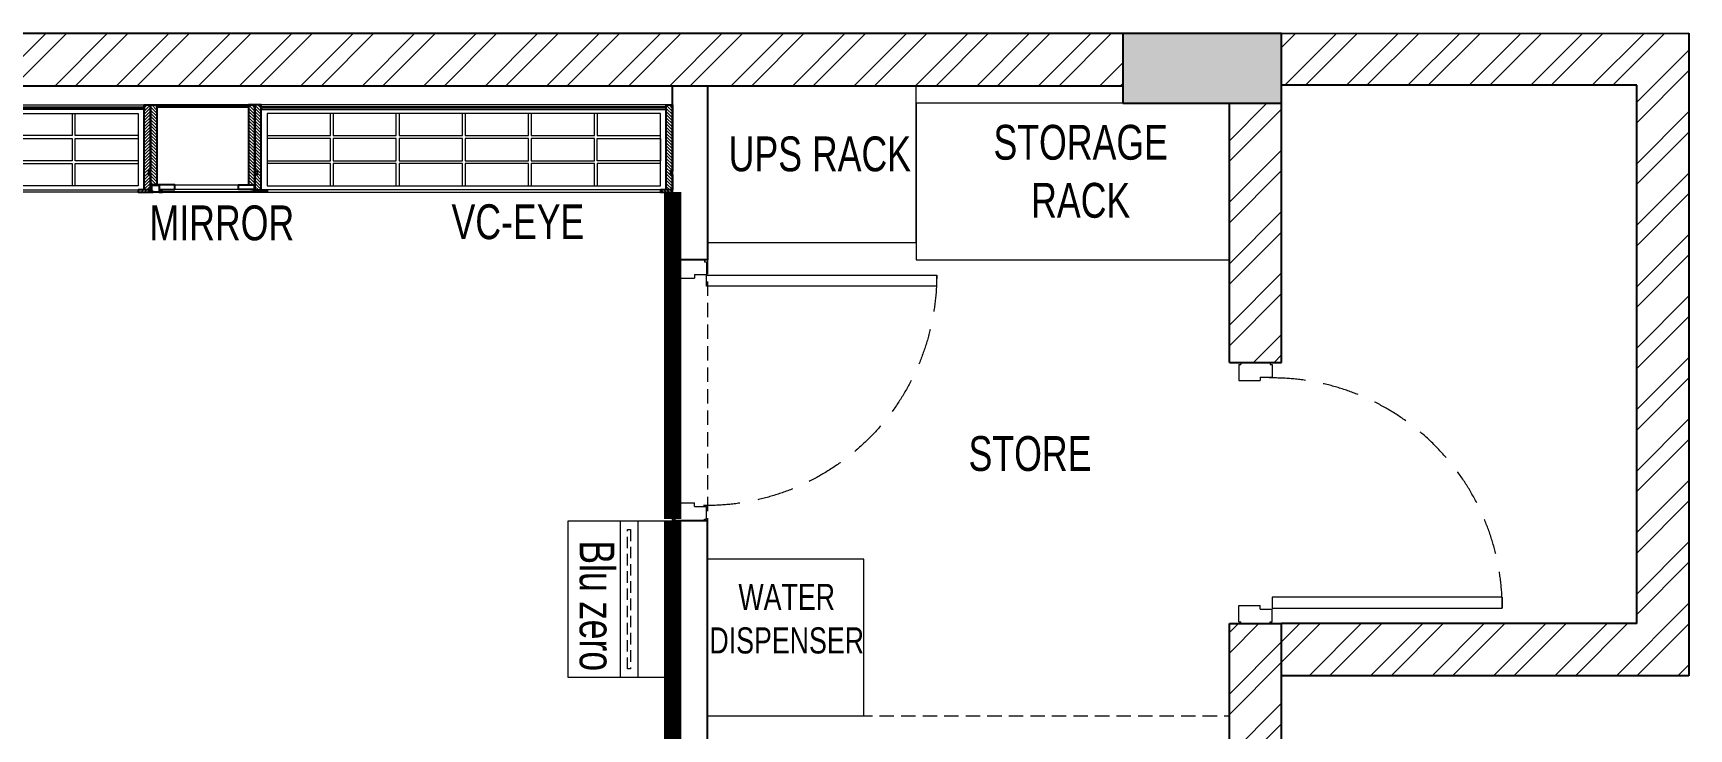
# Model space of a CAD drawing. Header units: feet. Extents: x 9718581 to 9729331, y -7058915 to -7051384.
# Drawn here: x 9724574 to 9729331, y -7053383 to -7051384 of the extents above; entities that cross this region are included whole.
import ezdxf

# ---------------------------------------------------------------- set-up
doc = ezdxf.new("R2010")
doc.units = ezdxf.units.FT
doc.header["$LTSCALE"] = 33
doc.header["$MEASUREMENT"] = 0
for name, pattern in [('a_p6_plan_L18$0$HIDDEN', [0.375, 0.25, -0.125]), ('ACAD_ISO03W100', [30, 12, -18]), ('D10_DASHED', [0.75, 0.5, -0.25]), ('HIDDEN2', [4.7625, 3.175, -1.5875])]:
    doc.linetypes.add(name, pattern=pattern)
doc.layers.add('A-WALL', color=1, linetype='Continuous')
doc.layers.add('column', color=10, linetype='Continuous')
for name, color, linetype, lineweight in [('A-WALL HATCH', 251, 'Continuous', 0), ('column hatch', 5, 'Continuous', 0), ('Door', 2, 'Continuous', 13), ('LENS-CURTAIN', 5, 'a_p6_plan_L18$0$HIDDEN', 9), ('LENS-DOOR', 34, 'Continuous', 20), ('LENS-FURNITURE', 13, 'Continuous', 9), ('LENS-PARTITION', 21, 'Continuous', 25), ('LENS-TEXT', 31, 'Continuous', 5), ('LENS_DIMENSION', 193, 'Continuous', 0), ('LENS_TEXT', 31, 'Continuous', 5), ('LK-FF&E FLOOR', 1, 'Continuous', 9), ('LK-FF&E WALL', 1, 'Continuous', 9), ('LK-FLUTTED FINISH', 20, 'Continuous', 30), ('LK-MIRROR', 133, 'Continuous', 13), ('LN-ELEVATION-1', 81, 'Continuous', 25), ('LN-ELEVATION-2', 103, 'Continuous', 20), ('LN-ELEVATION-3', 125, 'Continuous', 18), ('LN-ELEVATION-4', 145, 'Continuous', 13), ('LN-HATCH', 251, 'Continuous', 0), ('PLANO-TXT', 252, 'Continuous', 5)]:
    doc.layers.add(name, color=color, linetype=linetype, lineweight=lineweight)
doc.styles.add('LK TXT', font='GILC____.TTF', dxfattribs={"height": 100})
doc.styles.get("Standard").update_dxf_attribs({"font": 'GILC____.TTF'})
pattern_1 = [(45, (-4280815.4, 5463905.18), (-88.2999593, 88.2999593), []), (45, (-4280756.53, 5463905.18), (-88.2999593, 88.2999593), [])]
pattern_2 = [(45, (7858054.0837, 3504049.203), (-4.4901280605, 4.4901280605), [])]

# ---------------------------------------------------------------- blocks, each defined once
blk = doc.blocks.new('*U32')
at = {"layer": 'LENS-DOOR'}
for p, q in [((548121.7, 1779235.3), (548121.7, 1778573.8)), ((548121.7, 1779235.3), (548153, 1779235.3)), ((548153, 1778573.8), (548153, 1779235.3)), ((547452.5, 1778573.8), (547488.9, 1778573.8)), ((547452.5, 1778568.6), (547452.5, 1778573.8)), ((547488.9, 1778539.9), (547488.9, 1778573.8)), ((548121.7, 1778573.8), (548153, 1778573.8)), ((548192.1, 1778573.8), (548155.6, 1778573.8)), ((548155.6, 1778539.9), (548155.6, 1778573.8)), ((548192.1, 1778568.6), (548192.1, 1778573.8)), ((547447.3, 1778568.6), (547452.5, 1778568.6)), ((547447.3, 1778484.1), (547447.3, 1778568.6)), ((547488.9, 1778539.9), (547499.3, 1778539.9)), ((547499.3, 1778478.9), (547499.3, 1778539.9)), ((548145.2, 1778478.9), (548145.2, 1778539.9)), ((548155.6, 1778539.9), (548145.2, 1778539.9)), ((548197.3, 1778568.6), (548192.1, 1778568.6)), ((548197.3, 1778484.1), (548197.3, 1778568.6)), ((547447.3, 1778484.1), (547452.5, 1778484.1)), ((547452.5, 1778478.9), (547452.5, 1778484.1)), ((547452.5, 1778478.9), (547499.3, 1778478.9)), ((548192.1, 1778478.9), (548145.2, 1778478.9)), ((548192.1, 1778478.9), (548192.1, 1778484.1)), ((548197.3, 1778484.1), (548192.1, 1778484.1))]:
    blk.add_line(p, q, dxfattribs=at)
at = {"layer": 'LENS-DOOR', "color": 7, "linetype": 'HIDDEN2'}
blk.add_ellipse((548153, 1778573.8), major_axis=(-661.5, 0), ratio=1, start_param=-1.570791, end_param=0.051209, dxfattribs=at)
blk = doc.blocks.new('A$C1e310292')
at = {"layer": 'A-WALL HATCH'}
h = blk.add_hatch(dxfattribs=at)
h.set_pattern_fill('ANSI32', color=256, scale=333)
h.set_pattern_definition(pattern_1)
h.paths.add_polyline_path([(-450, 0), (-450, 150), (-4635, 150), (-4635, 0)])
h.paths.add_polyline_path([(-4845, 807), (-4845, 415), (-4695, 415), (-4695, 957), (-8290, 957), (-8290, 807)])
h.paths.add_polyline_path([(0, 210), (0, 3920), (-150, 3920), (-150, 210)])
h.paths.add_polyline_path([(0, 4170), (0, 5835), (-150, 5835), (-150, 4170)])
h.paths.add_polyline_path([(-456, 7380), (-456, 7530), (-4408, 7530), (-4408, 7380)])
h.paths.add_polyline_path([(-4900, 7380), (-4900, 7530), (-8290, 7530), (-8290, 7380)])
h = blk.add_hatch(dxfattribs=at)
h.set_pattern_fill('ANSI32', color=256, scale=333)
h.set_pattern_definition(pattern_1)
h.paths.add_polyline_path([(0, 6585), (0, 7330), (-150, 7330), (-150, 6585)])
h.paths.add_polyline_path([(1020.2, 7381.5), (1020.2, 5835), (0, 5835), (0, 5685), (1170.2, 5685), (1170.2, 7531.5), (0, 7530), (0, 7381.5)])
at = {"layer": 'column hatch'}
h = blk.add_hatch(color=251, dxfattribs=at)
h.dxf.hatch_style = 1
h.paths.add_polyline_path([(0, 7330), (0, 7530), (-456, 7530), (-456, 7330)])
at = {"layer": 'A-WALL'}
for p, q in [((0, 7530), (-8930, 7530)), ((0, 7530), (1170.2, 7531.5)), ((1170.2, 7531.5), (1170.2, 5685)), ((-4408, 7380), (-456, 7380)), ((1020.2, 7381.5), (0, 7381.5)), ((1020.2, 5835), (1020.2, 7381.5)), ((-150, 6585), (-150, 7330)), ((0, 6585), (0, 7330)), ((-150, 6585), (0, 6585)), ((-150, 4170), (-150, 5835)), ((-150, 5835), (0, 5835)), ((0, 0), (0, 5835)), ((1020.2, 5835), (0, 5835)), ((1170.2, 5685), (0, 5685))]:
    blk.add_line(p, q, dxfattribs=at)
at = {"layer": 'column'}
for p, q in [((-456, 7530), (-456, 7330)), ((0, 7330), (0, 7530)), ((-456, 7330), (0, 7330))]:
    blk.add_line(p, q, dxfattribs=at)
at = {"layer": 'Door', "rotation": 270}
blk.add_blockref('*U32', (-1778601.4, 554032.3), dxfattribs=at)
blk = doc.blocks.new('MIRROR')
at = {"layer": 'LN-HATCH', "ltscale": 0.5}
h = blk.add_hatch(dxfattribs=at)
h.set_pattern_fill('ANSI31', color=256, scale=2)
h.set_pattern_definition([(45, (4060433.7416, 1708720.787), (-4.4901280605, 4.4901280605), [])])
h.paths.add_polyline_path([(212.9, 101.3), (230.9, 101.3), (230.9, -127.7), (212.9, -127.7)])
h.paths.add_polyline_path([(230.9, 95.3), (494.9, 95.3), (494.9, 101.3), (230.9, 101.3)])
h.paths.add_polyline_path([(512.9, 101.3), (494.9, 101.3), (494.9, -127.7), (512.9, -127.7)])
at = {"layer": 'Defpoints'}
blk.add_lwpolyline([(512.9, 101.3), (212.9, 101.3), (212.9, -148.7), (512.9, -148.7)], close=True, dxfattribs=at)
at = {"layer": 'LN-ELEVATION-1'}
for points in [[(212.9, 101.3), (230.9, 101.3), (230.9, -127.7), (212.9, -127.7)], [(230.9, 95.3), (494.9, 95.3), (494.9, 101.3), (230.9, 101.3)], [(512.9, 101.3), (494.9, 101.3), (494.9, -127.7), (512.9, -127.7)], [(259.9, -141.7), (259.9, -127.7), (214.9, -127.7), (214.9, -148.7), (223.9, -148.7), (223.9, -147.2), (216.4, -147.2), (216.4, -141.7)], [(442.9, -141.7), (442.9, -127.7), (487.9, -127.7), (487.9, -148.7), (478.9, -148.7), (478.9, -147.2), (486.4, -147.2), (486.4, -141.7)], [(504.9, -148.7), (504.9, -147.2), (509.4, -147.2), (509.4, -129.2), (487.9, -129.2), (487.9, -127.7), (510.9, -127.7), (510.9, -148.7)]]:
    blk.add_lwpolyline(points, close=True, dxfattribs=at)
at = {"layer": 'LN-ELEVATION-2', "color": 4, "lineweight": 0}
blk.add_lwpolyline([(216.4, -141.7), (486.4, -141.7), (486.4, -147.2), (216.4, -147.2)], close=True, dxfattribs=at)
at = {"layer": 'LN-ELEVATION-2'}
blk.add_lwpolyline([(259.9, -141.7), (442.9, -141.7), (442.9, -127.7), (259.9, -127.7)], close=True, dxfattribs=at)
at = {"layer": 'LN-ELEVATION-4', "ltscale": 0.5}
blk.add_line((478.9, -148.7), (223.9, -148.7), dxfattribs=at)
blk = doc.blocks.new('VC HD 1200')
at = {"layer": 'LN-HATCH', "ltscale": 0.5}
h = blk.add_hatch(dxfattribs=at)
h.set_pattern_fill('ANSI31', color=256, scale=2)
h.set_pattern_definition([(45, (3760859.753, 1795248.936), (-4.490128061, 4.490128061), [])])
h.paths.add_polyline_path([(-1200, 250), (-1200, 60), (-1194, 60), (-1194, 50), (-1200, 50), (-1200, 6), (-1182, 6), (-1182, 250)])
h = blk.add_hatch(dxfattribs=at)
h.set_pattern_fill('ANSI31', color=256, scale=2)
h.set_pattern_definition(pattern_2)
h.paths.add_polyline_path([(0, 250), (0, 60), (-6, 60), (-6, 50), (0, 50), (0, 6), (-18, 6), (-18, 250)])
h = blk.add_hatch(dxfattribs=at)
h.set_pattern_fill('ANSI31', color=256, scale=2)
h.set_pattern_definition([(45, (7858047.0837, 3504049.203), (-4.4901280605, 4.4901280605), [])])
h.paths.add_polyline_path([(-1165, 6), (-1165, 0), (-1200, 0), (-1200, 6)])
h = blk.add_hatch(dxfattribs=at)
h.set_pattern_fill('ANSI31', color=256, scale=2)
h.set_pattern_definition(pattern_2)
h.paths.add_polyline_path([(-28, 6), (-28, 0), (0, 0), (0, 6)])
at = {"layer": 'LN-ELEVATION-1', "ltscale": 0.5}
for points in [[(-1200, 250), (-1200, 60), (-1194, 60), (-1194, 50), (-1200, 50), (-1200, 6), (-1182, 6), (-1182, 250)], [(-18, 238), (-1182, 238), (-1182, 244), (-18, 244)], [(0, 250), (0, 60), (-6, 60), (-6, 50), (0, 50), (0, 6), (-18, 6), (-18, 250)], [(-1165, 6), (-1165, 0), (-1200, 0), (-1200, 6)], [(-35, 6), (-35, 0), (0, 0), (0, 6)]]:
    blk.add_lwpolyline(points, close=True, dxfattribs=at)
at = {"layer": 'LN-ELEVATION-3', "ltscale": 0.5}
for p, q in [((-1182, 250), (-18, 250)), ((-1165, 6), (-35, 6)), ((-35, 0), (-1165, 0))]:
    blk.add_line(p, q, dxfattribs=at)
for points in [[(-1165, 226), (-35, 226), (-35, 18), (-1165, 18)], [(-1165, 226), (-983.3, 226), (-983.3, 162), (-1165, 162)], [(-975.3, 226), (-793.7, 226), (-793.7, 162), (-975.3, 162)], [(-785.7, 226), (-604, 226), (-604, 162), (-785.7, 162)], [(-596, 226), (-414.3, 226), (-414.3, 162), (-596, 162)], [(-406.3, 226), (-224.7, 226), (-224.7, 162), (-406.3, 162)], [(-216.7, 226), (-35, 226), (-35, 162), (-216.7, 162)], [(-1165, 90), (-983.3, 90), (-983.3, 154), (-1165, 154)], [(-975.3, 154), (-793.7, 154), (-793.7, 90), (-975.3, 90)], [(-785.7, 154), (-604, 154), (-604, 90), (-785.7, 90)], [(-596, 154), (-414.3, 154), (-414.3, 90), (-596, 90)], [(-406.3, 154), (-224.7, 154), (-224.7, 90), (-406.3, 90)], [(-216.7, 154), (-35, 154), (-35, 90), (-216.7, 90)], [(-1165, 82), (-983.3, 82), (-983.3, 18), (-1165, 18)], [(-975.3, 82), (-793.7, 82), (-793.7, 18), (-975.3, 18)], [(-785.7, 82), (-604, 82), (-604, 18), (-785.7, 18)], [(-596, 82), (-414.3, 82), (-414.3, 18), (-596, 18)], [(-406.3, 82), (-224.7, 82), (-224.7, 18), (-406.3, 18)], [(-216.7, 82), (-35, 82), (-35, 18), (-216.7, 18)]]:
    blk.add_lwpolyline(points, close=True, dxfattribs=at)
blk = doc.blocks.new('BLUE ZERO')
at = {"layer": 'LENS-FURNITURE', "ltscale": 0.5}
for points in [[(86206.7, 120883.4), (86206.7, 120433.4), (85906.7, 120433.4), (85906.7, 120883.4)], [(86106.7, 120883.4), (86106.7, 120433.4), (86056.7, 120433.4), (86056.7, 120883.4)]]:
    blk.add_lwpolyline(points, close=True, dxfattribs=at)
at = {"layer": 'LENS-FURNITURE', "linetype": 'D10_DASHED', "ltscale": 2}
blk.add_lwpolyline([(86085.7, 120858.4), (86085.7, 120458.4), (86077.7, 120458.4), (86077.7, 120858.4)], close=True, dxfattribs=at)

msp = doc.modelspace()

# ---------------------------------------------------------------- linework, layer by layer
at = {"layer": 'LENS-CURTAIN', "ltscale": 5}
for points in [[(9726510.9, -7052035.4), (9726510.9, -7052785.4), (9726410.9, -7052785.4), (9726410.9, -7052035.4)], [(9728010.9, -7053445.4), (9726510.9, -7053445.4), (9726510.9, -7053345.4), (9728010.9, -7053345.4)]]:
    msp.add_lwpolyline(points, close=True, dxfattribs=at)
at = {"layer": 'LENS-PARTITION'}
for points in [[(9726510.9, -7052035.4), (9726410.9, -7052035.4), (9726410.9, -7051535.4), (9726510.9, -7051535.4)], [(9726510.9, -7053445.4), (9726510.9, -7052785.4), (9726410.9, -7052785.4), (9726410.9, -7053445.4)]]:
    msp.add_lwpolyline(points, close=True, dxfattribs=at)
at = {"layer": 'LK-FF&E WALL'}
for points in [[(9727110.9, -7051535.4), (9726510.9, -7051535.4), (9726510.9, -7051985.4), (9727110.9, -7051985.4)], [(9728010.9, -7051585.4), (9727110.9, -7051585.4), (9727110.9, -7052035.4), (9728010.9, -7052035.4)], [(9726510.9, -7053345.4), (9726960.9, -7053345.4), (9726960.9, -7052895.4), (9726510.9, -7052895.4)]]:
    msp.add_lwpolyline(points, close=True, dxfattribs=at)
at = {"layer": 'LK-FLUTTED FINISH', "linetype": 'ACAD_ISO03W100', "ltscale": 0.05, "const_width": 50}
msp.add_lwpolyline([(9726410.9, -7052785.4), (9726410.9, -7057105.4), (9725510.9, -7057105.4)], dxfattribs=at)
at = {"layer": 'LK-MIRROR', "linetype": 'ACAD_ISO03W100', "ltscale": 0.05, "const_width": 50}
msp.add_lwpolyline([(9726410.9, -7051840.4), (9726410.9, -7052780.2)], dxfattribs=at)

# ---------------------------------------------------------------- block references
at = {"layer": 'Door', "xscale": -1, "rotation": 270}
msp.add_blockref('*U32', (7947934.5, -7600232.7), dxfattribs=at)
at = {"layer": 'LENS_DIMENSION'}
msp.add_blockref('A$C1e310292', (9728160.9, -7058915.4), dxfattribs=at)
at = {"layer": 'LK-FF&E FLOOR'}
msp.add_blockref('BLUE ZERO', (9640204.2, -7173668.8), dxfattribs=at)
at = {"layer": 'LK-FF&E WALL'}
msp.add_blockref('VC HD 1200', (9724910.9, -7051840.4), dxfattribs=at)
at = {"layer": 'LK-FF&E WALL', "xscale": -1}
for name, p in [('MIRROR', (9725423.8, -7051691.7)), ('VC HD 1200', (9725210.9, -7051840.4))]:
    msp.add_blockref(name, p, dxfattribs=at)

# ---------------------------------------------------------------- texts
at = {"layer": 'LENS-TEXT', "color": 0, "linetype": 'Continuous', "ltscale": 3, "attachment_point": 5, "style": 'LK TXT'}
for s, width, gutter_width, insert, char_height in [('STORAGE \\PRACK', 1099.487, 1, (9727583.6, -7051781.6), 100), ('UPS RACK', 1099.487, 1, (9726834.1, -7051731.6), 100), ('WATER \\PDISPENSER', 264.162, 0.75, (9726738.9, -7053066.8), 75)]:
    msp.add_mtext_dynamic_manual_height_columns(s, width=width, gutter_width=gutter_width, heights=[0], dxfattribs=dict(at, insert=insert, char_height=char_height))
at = {"layer": 'LENS_TEXT', "linetype": 'Continuous', "ltscale": 3, "insert": (9725116, -7051929.8, -23744), "char_height": 100, "width": 324.474, "attachment_point": 5, "style": 'LK TXT'}
msp.add_mtext('{\\C7;MIRROR}', dxfattribs=at)
at = {"layer": 'LENS_TEXT', "linetype": 'Continuous', "ltscale": 3, "insert": (9727437.9, -7052592.5), "char_height": 100, "attachment_point": 5}
msp.add_mtext_dynamic_manual_height_columns('STORE', width=405.303, gutter_width=1, heights=[0], dxfattribs=at)
at = {"layer": 'PLANO-TXT', "linetype": 'Continuous', "ltscale": 3, "insert": (9725966.6, -7051926.5, -23744), "char_height": 100, "width": 149.547, "attachment_point": 5, "style": 'LK TXT'}
msp.add_mtext('VC-EYE', dxfattribs=at)
at = {"layer": 'PLANO-TXT', "linetype": 'Continuous', "ltscale": 3, "insert": (9726193.3, -7053029.1), "char_height": 100, "width": 510.552, "attachment_point": 5, "rotation": 270, "style": 'LK TXT'}
msp.add_mtext('\\pt800;Blu zero', dxfattribs=at)

doc.saveas('drawing.dxf')
